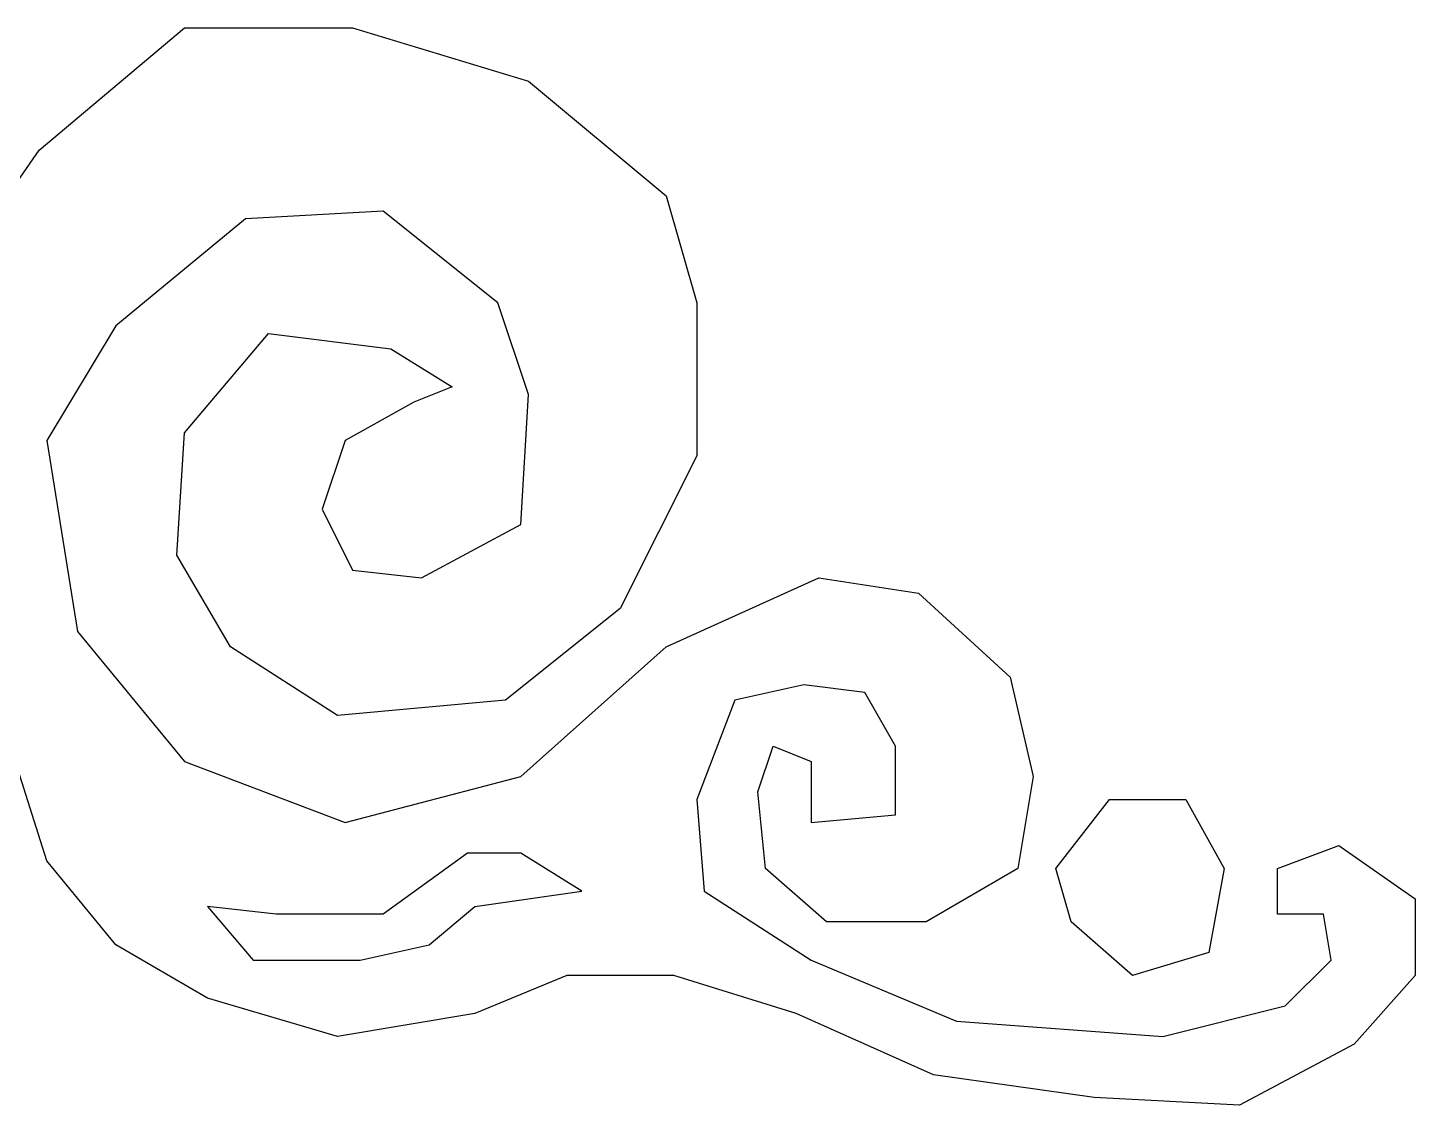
# Model space of a CAD drawing. Header units: millimetres. Extents: x -3732 to 9738, y -2708 to 6729.
# Drawn here: x -2431.8 to -2054.3, y 5716.5 to 6009.8 of the extents above; entities that cross this region are included whole.
import ezdxf
from ezdxf.enums import TextEntityAlignment as Align

# ---------------------------------------------------------------- set-up
doc = ezdxf.new("R2010")
doc.units = ezdxf.units.MM
doc.styles.add('宋体', font='')
doc.styles.get('宋体').set_extended_font_data('SimSun')

# ---------------------------------------------------------------- blocks, each defined once
blk = doc.blocks.new('ORDER_FORM')
at = {"color": 0}
for points in [[(1303.19, 8684.93), (1303.19, 8684.93), (1342.71, 8718.21), (1342.71, 8718.21)], [(1342.71, 8718.21), (1342.71, 8718.21), (1388.46, 8718.21), (1388.46, 8718.21)], [(1388.46, 8718.21), (1388.46, 8718.21), (1436.29, 8703.65), (1436.29, 8703.65)], [(1436.29, 8703.65), (1436.29, 8703.65), (1473.73, 8672.45), (1473.73, 8672.45)], [(1265.76, 8630.86), (1265.76, 8630.86), (1303.19, 8684.93), (1303.19, 8684.93)], [(1473.73, 8672.45), (1473.73, 8672.45), (1482.05, 8643.34), (1482.05, 8643.34)], [(1396.78, 8668.3), (1396.78, 8668.3), (1359.34, 8666.22), (1359.34, 8666.22)], [(1427.97, 8643.34), (1427.97, 8643.34), (1396.78, 8668.3), (1396.78, 8668.3)], [(1359.34, 8666.22), (1359.34, 8666.22), (1323.99, 8637.1), (1323.99, 8637.1)], [(1436.29, 8618.38), (1436.29, 8618.38), (1427.97, 8643.34), (1427.97, 8643.34)], [(1482.05, 8643.34), (1482.05, 8643.34), (1482.05, 8601.75), (1482.05, 8601.75)], [(1323.99, 8637.1), (1323.99, 8637.1), (1305.27, 8605.9), (1305.27, 8605.9)], [(1342.71, 8607.98), (1342.71, 8607.98), (1365.58, 8635.02), (1365.58, 8635.02)], [(1365.58, 8635.02), (1365.58, 8635.02), (1398.86, 8630.86), (1398.86, 8630.86)], [(1398.86, 8630.86), (1398.86, 8630.86), (1415.5, 8620.46), (1415.5, 8620.46)], [(1415.5, 8620.46), (1415.5, 8620.46), (1405.1, 8616.3), (1405.1, 8616.3)], [(1434.21, 8583.03), (1434.21, 8583.03), (1436.29, 8618.38), (1436.29, 8618.38)], [(1405.1, 8616.3), (1405.1, 8616.3), (1386.38, 8605.9), (1386.38, 8605.9)], [(1340.63, 8574.71), (1340.63, 8574.71), (1342.71, 8607.98), (1342.71, 8607.98)], [(1305.27, 8605.9), (1305.27, 8605.9), (1313.59, 8553.91), (1313.59, 8553.91)], [(1386.38, 8605.9), (1386.38, 8605.9), (1380.14, 8587.19), (1380.14, 8587.19)], [(1482.05, 8601.75), (1482.05, 8601.75), (1461.25, 8560.15), (1461.25, 8560.15)], [(1380.14, 8587.19), (1380.14, 8587.19), (1388.46, 8570.55), (1388.46, 8570.55)], [(1407.18, 8568.47), (1407.18, 8568.47), (1434.21, 8583.03), (1434.21, 8583.03)], [(1355.19, 8549.75), (1355.19, 8549.75), (1340.63, 8574.71), (1340.63, 8574.71)], [(1388.46, 8570.55), (1388.46, 8570.55), (1407.18, 8568.47), (1407.18, 8568.47)], [(1473.73, 8549.75), (1473.73, 8549.75), (1515.32, 8568.47), (1515.32, 8568.47)], [(1515.32, 8568.47), (1515.32, 8568.47), (1542.36, 8564.31), (1542.36, 8564.31)], [(1542.36, 8564.31), (1542.36, 8564.31), (1567.31, 8541.43), (1567.31, 8541.43)], [(1461.25, 8560.15), (1461.25, 8560.15), (1430.05, 8535.19), (1430.05, 8535.19)], [(1313.59, 8553.91), (1313.59, 8553.91), (1342.71, 8518.56), (1342.71, 8518.56)], [(1384.3, 8531.04), (1384.3, 8531.04), (1355.19, 8549.75), (1355.19, 8549.75)], [(1434.21, 8514.4), (1434.21, 8514.4), (1473.73, 8549.75), (1473.73, 8549.75)], [(1511.16, 8539.35), (1511.16, 8539.35), (1492.45, 8535.19), (1492.45, 8535.19)], [(1527.8, 8537.27), (1527.8, 8537.27), (1511.16, 8539.35), (1511.16, 8539.35)], [(1567.31, 8541.43), (1567.31, 8541.43), (1573.55, 8514.4), (1573.55, 8514.4)], [(1430.05, 8535.19), (1430.05, 8535.19), (1384.3, 8531.04), (1384.3, 8531.04)], [(1492.45, 8535.19), (1492.45, 8535.19), (1482.05, 8508.16), (1482.05, 8508.16)], [(1536.12, 8522.72), (1536.12, 8522.72), (1527.8, 8537.27), (1527.8, 8537.27)], [(1305.27, 8491.52), (1305.27, 8491.52), (1292.79, 8531.04), (1292.79, 8531.04)], [(1498.68, 8510.24), (1498.68, 8510.24), (1502.84, 8522.72), (1502.84, 8522.72)], [(1502.84, 8522.72), (1502.84, 8522.72), (1513.24, 8518.56), (1513.24, 8518.56)], [(1536.12, 8504), (1536.12, 8504), (1536.12, 8522.72), (1536.12, 8522.72)], [(1342.71, 8518.56), (1342.71, 8518.56), (1386.38, 8501.92), (1386.38, 8501.92)], [(1513.24, 8518.56), (1513.24, 8518.56), (1513.24, 8501.92), (1513.24, 8501.92)], [(1386.38, 8501.92), (1386.38, 8501.92), (1434.21, 8514.4), (1434.21, 8514.4)], [(1573.55, 8514.4), (1573.55, 8514.4), (1569.39, 8489.44), (1569.39, 8489.44)], [(1482.05, 8508.16), (1482.05, 8508.16), (1484.13, 8483.2), (1484.13, 8483.2)], [(1500.76, 8489.44), (1500.76, 8489.44), (1498.68, 8510.24), (1498.68, 8510.24)], [(1579.79, 8489.44), (1579.79, 8489.44), (1594.35, 8508.16), (1594.35, 8508.16)], [(1594.35, 8508.16), (1594.35, 8508.16), (1615.15, 8508.16), (1615.15, 8508.16)], [(1615.15, 8508.16), (1615.15, 8508.16), (1625.55, 8489.44), (1625.55, 8489.44)], [(1513.24, 8501.92), (1513.24, 8501.92), (1536.12, 8504), (1536.12, 8504)], [(1419.66, 8493.6), (1419.66, 8493.6), (1396.78, 8476.96), (1396.78, 8476.96)], [(1434.21, 8493.6), (1434.21, 8493.6), (1419.66, 8493.6), (1419.66, 8493.6)], [(1450.85, 8483.2), (1450.85, 8483.2), (1434.21, 8493.6), (1434.21, 8493.6)], [(1640.1, 8489.44), (1640.1, 8489.44), (1656.74, 8495.68), (1656.74, 8495.68)], [(1656.74, 8495.68), (1656.74, 8495.68), (1677.54, 8481.12), (1677.54, 8481.12)], [(1323.99, 8468.64), (1323.99, 8468.64), (1305.27, 8491.52), (1305.27, 8491.52)], [(1517.4, 8474.88), (1517.4, 8474.88), (1500.76, 8489.44), (1500.76, 8489.44)], [(1569.39, 8489.44), (1569.39, 8489.44), (1544.44, 8474.88), (1544.44, 8474.88)], [(1583.95, 8474.88), (1583.95, 8474.88), (1579.79, 8489.44), (1579.79, 8489.44)], [(1625.55, 8489.44), (1625.55, 8489.44), (1621.39, 8466.56), (1621.39, 8466.56)], [(1640.1, 8476.96), (1640.1, 8476.96), (1640.1, 8489.44), (1640.1, 8489.44)], [(1421.74, 8479.04), (1421.74, 8479.04), (1450.85, 8483.2), (1450.85, 8483.2)], [(1484.13, 8483.2), (1484.13, 8483.2), (1513.24, 8464.48), (1513.24, 8464.48)], [(1367.66, 8476.96), (1367.66, 8476.96), (1348.95, 8479.04), (1348.95, 8479.04)], [(1348.95, 8479.04), (1348.95, 8479.04), (1361.42, 8464.48), (1361.42, 8464.48)], [(1409.26, 8468.64), (1409.26, 8468.64), (1421.74, 8479.04), (1421.74, 8479.04)], [(1677.54, 8481.12), (1677.54, 8481.12), (1677.54, 8460.33), (1677.54, 8460.33)], [(1396.78, 8476.96), (1396.78, 8476.96), (1367.66, 8476.96), (1367.66, 8476.96)], [(1544.44, 8474.88), (1544.44, 8474.88), (1517.4, 8474.88), (1517.4, 8474.88)], [(1600.59, 8460.33), (1600.59, 8460.33), (1583.95, 8474.88), (1583.95, 8474.88)], [(1652.58, 8476.96), (1652.58, 8476.96), (1640.1, 8476.96), (1640.1, 8476.96)], [(1654.66, 8464.48), (1654.66, 8464.48), (1652.58, 8476.96), (1652.58, 8476.96)], [(1348.95, 8454.09), (1348.95, 8454.09), (1323.99, 8468.64), (1323.99, 8468.64)], [(1390.54, 8464.48), (1390.54, 8464.48), (1409.26, 8468.64), (1409.26, 8468.64)], [(1621.39, 8466.56), (1621.39, 8466.56), (1600.59, 8460.33), (1600.59, 8460.33)], [(1361.42, 8464.48), (1361.42, 8464.48), (1390.54, 8464.48), (1390.54, 8464.48)], [(1513.24, 8464.48), (1513.24, 8464.48), (1552.76, 8447.85), (1552.76, 8447.85)], [(1642.18, 8452.01), (1642.18, 8452.01), (1654.66, 8464.48), (1654.66, 8464.48)], [(1446.69, 8460.33), (1446.69, 8460.33), (1421.74, 8449.93), (1421.74, 8449.93)], [(1475.81, 8460.33), (1475.81, 8460.33), (1446.69, 8460.33), (1446.69, 8460.33)], [(1509.08, 8449.93), (1509.08, 8449.93), (1475.81, 8460.33), (1475.81, 8460.33)], [(1677.54, 8460.33), (1677.54, 8460.33), (1660.9, 8441.61), (1660.9, 8441.61)], [(1384.3, 8443.69), (1384.3, 8443.69), (1348.95, 8454.09), (1348.95, 8454.09)], [(1608.91, 8443.69), (1608.91, 8443.69), (1642.18, 8452.01), (1642.18, 8452.01)], [(1421.74, 8449.93), (1421.74, 8449.93), (1384.3, 8443.69), (1384.3, 8443.69)], [(1546.52, 8433.29), (1546.52, 8433.29), (1509.08, 8449.93), (1509.08, 8449.93)], [(1552.76, 8447.85), (1552.76, 8447.85), (1608.91, 8443.69), (1608.91, 8443.69)], [(1660.9, 8441.61), (1660.9, 8441.61), (1629.71, 8424.97), (1629.71, 8424.97)], [(1590.19, 8427.05), (1590.19, 8427.05), (1546.52, 8433.29), (1546.52, 8433.29)], [(1629.71, 8424.97), (1629.71, 8424.97), (1590.19, 8427.05), (1590.19, 8427.05)]]:
    blk.add_open_spline(points, degree=3, dxfattribs=at)
at = {"color": 0, "ltscale": 2, "style": '宋体'}
for tag, p, height in [('DHDW', (4659.31, 8462.23), 152.07), ('ZZCL', (7734.06, 8482.24), 121.66), ('DHRQ', (10470.49, 8477.13), 121.66), ('ZMKS', (12413.62, 8462.75), 136.87), ('DDH', (8275.58, 8111.03), 152.07), ('GDMC', (4659.31, 8104.19), 152.07), ('FMKS', (12413.62, 8104.93), 136.87), ('MX', (12413.62, 7746.66), 136.87), ('SL', (12413.62, 7388.23), 136.87), ('YS', (12428.06, 7042.45), 129.26), ('KX_LEFT', (12657.94, 6672.89), 129.26), ('KX_RIGHT', (13219.56, 6672.89), 129.26), ('WK', (12657.94, 6314.2), 129.26), ('NK', (13219.56, 6314.2), 129.26), ('ZMLS', (12406.43, 5962.56), 121.66), ('FMLS', (12407.36, 5606.74), 121.66), ('ST', (12407.68, 5249.48), 152.07), ('HYYS', (12407.68, 4875.33), 152.07), ('HYSL', (12407.68, 4533.86), 152.07), ('QC_GLASS', (12685.47, 4159.72), 129.26), ('QC_SEAL', (13247.09, 4159.72), 129.26), ('LZ_YES', (12595.14, 3801.91), 129.26), ('LZ_NO', (13154, 3801.91), 129.26), ('MM_YES', (12595.14, 3444.1), 129.26), ('MM_NO', (13154, 3444.1), 129.26), ('OUTER', (12595.14, 3086.28), 129.26), ('INNER', (13154, 3086.28), 129.26), ('QH', (12407.68, 2386.97), 152.07), ('GDK', (12685.9, 2059.63), 129.26), ('GXK', (13314.96, 2075.69), 97.99), ('DXK', (12914.79, 2076.13), 97.99), ('PDK', (12685.06, 1708.8), 129.26), ('PXK', (12913.95, 1725.3), 97.99), ('MSHD', (12407.68, 1378.63), 152.07), ('BZ_QB', (12662.75, 1012.1), 129.26), ('BZ_MX', (13230.77, 1012.1), 129.26), ('HHXD', (1009.29, 108.08), 152.07)]:
    blk.add_attdef(tag, p, '', height=height, dxfattribs=at)
blk.add_attdef('BZ', text='', height=157.03, dxfattribs=at).set_placement((3570.54, 7874.74), align=Align.TOP_LEFT)

msp = doc.modelspace()

# ---------------------------------------------------------------- block references
msp.add_blockref('ORDER_FORM', (-3731.87, -2708.45))

doc.saveas('drawing.dxf')
